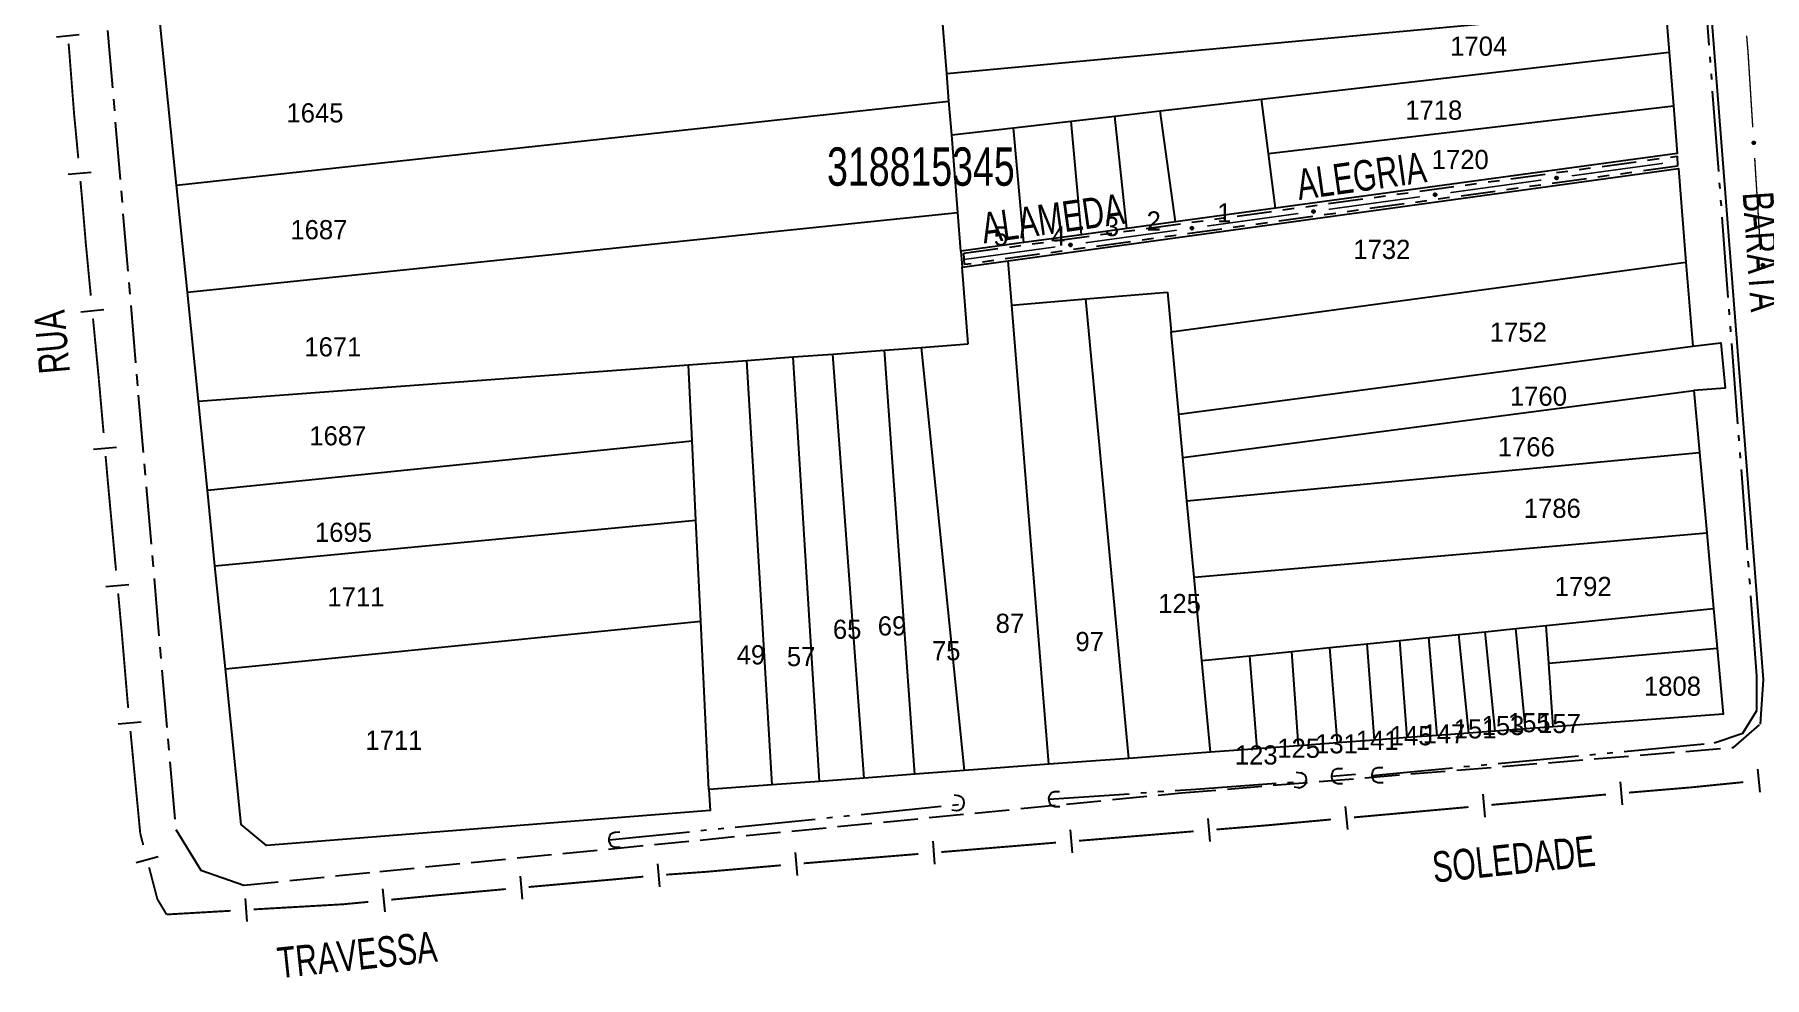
# Model space of a CAD drawing. Extents: x 201225 to 202591, y 4854937 to 4856079.
# Drawn here: x 201281.2 to 201506.8, y 4855074.8 to 4855197.8 of the extents above; entities that cross this region are included whole.
import ezdxf
from ezdxf.enums import TextEntityAlignment as Align

# ---------------------------------------------------------------- set-up
doc = ezdxf.new("R2010")
doc.units = 0
doc.header["$LTSCALE"] = 1.5
doc.header["$MEASUREMENT"] = 0
for name, pattern in [('TRACO_05', [11, 7, -1, 0.5, -1, 0.5, -1]), ('TRACO_11', [8, 3, -1, 3, -1]), ('TRACO_13', [8, 5, -1, 1, -1]), ('TRACO_25', [8, 3, -1, 1, -1, 1, -1])]:
    doc.linetypes.add(name, pattern=pattern)
for name, color, linetype in [('CD_MALHA_LOTES', 7, 'CONTINUOUS'), ('CD_TXT_QUADRA', 2, 'CONTINUOUS'), ('HD-VALAS-DRENOS', 170, 'CONTINUOUS'), ('LM-LIM-SETORES-BAIRROS', 250, 'CONTINUOUS'), ('RU-QUADRA', 210, 'CONTINUOUS'), ('SV-BUEIRO-VALA', 7, 'CONTINUOUS'), ('SV-EIXO-RUA-PAV', 20, 'CONTINUOUS'), ('SV-RUA-NAO-PAV', 7, 'CONTINUOUS'), ('SV-RUA-PAVIM', 7, 'CONTINUOUS'), ('SV-TXT-RUA-PAV', 7, 'CONTINUOUS'), ('Th_NmrPort', 7, 'CONTINUOUS')]:
    doc.layers.add(name, color=color, linetype=linetype)
doc.styles.add('ARIAL', font='ARIAL.SHX')

# ---------------------------------------------------------------- blocks, each defined once
blk = doc.blocks.new('COD120', base_point=(202325.86, 4856054.02))
at = {"layer": 'SV-BUEIRO-VALA'}
blk.add_lwpolyline([(202324.86, 4856052.62), (202324.86, 4856053.203333), (202324.86, 4856053.290833), (202324.943333, 4856053.524167), (202325.11, 4856053.786667), (202325.36, 4856053.9325), (202325.693333, 4856054.02), (202326.026667, 4856054.02), (202326.36, 4856053.9325), (202326.61, 4856053.786667), (202326.776667, 4856053.524167), (202326.86, 4856053.290833), (202326.86, 4856053.203333), (202326.86, 4856052.62)], dxfattribs=at)

msp = doc.modelspace()

# ---------------------------------------------------------------- linework, layer by layer
at = {"layer": 'CD_MALHA_LOTES', "linetype": 'Continuous', "flags": 128}
for points in [[(201400.2, 4855192.74), (201399.48, 4855201.83)], [(201400.2, 4855192.74), (201493.91, 4855201.42)], [(201493.91, 4855201.42), (201494.39, 4855195.5)], [(201299.75, 4855178.17), (201297.58, 4855199.64)], [(201441.22, 4855189.37), (201494.39, 4855195.5)], [(201494.39, 4855195.5), (201494.95, 4855188.53)], [(201400.48, 4855189.11), (201400.2, 4855192.74)], [(201299.75, 4855178.17), (201400.48, 4855189.11)], [(201400.83, 4855184.71), (201400.48, 4855189.11)], [(201422.11, 4855187.16), (201428.03, 4855187.84)], [(201428.03, 4855187.84), (201441.22, 4855189.37)], [(201430.03, 4855173.37), (201428.03, 4855187.84)], [(201442.14, 4855182.29), (201441.22, 4855189.37)], [(201442.14, 4855182.29), (201494.95, 4855188.53)], [(201494.95, 4855188.53), (201495.45, 4855182.31)], [(201400.83, 4855184.71), (201408.91, 4855185.64)], [(201408.91, 4855185.64), (201416.41, 4855186.5)], [(201410.23, 4855170.67), (201408.91, 4855185.64)], [(201416.41, 4855186.5), (201422.11, 4855187.16)], [(201417.75, 4855171.7), (201416.41, 4855186.5)], [(201423.69, 4855172.51), (201422.11, 4855187.16)], [(201401.62, 4855174.59), (201400.83, 4855184.71)], [(201443.07, 4855175.16), (201442.14, 4855182.29)], [(201495.45, 4855182.31), (201443.07, 4855175.16)], [(201408.21, 4855168.28), (201495.61, 4855180.33)], [(201495.61, 4855180.33), (201496.59, 4855168.13)], [(201301.16, 4855164.21), (201299.75, 4855178.17)], [(201301.16, 4855164.21), (201401.62, 4855174.59)], [(201402.02, 4855169.55), (201401.62, 4855174.59)], [(201443.07, 4855175.16), (201430.03, 4855173.37)], [(201417.75, 4855171.7), (201410.23, 4855170.67)], [(201423.69, 4855172.51), (201417.75, 4855171.7)], [(201430.03, 4855173.37), (201423.69, 4855172.51)], [(201410.23, 4855170.67), (201402.02, 4855169.55)], [(201402.02, 4855169.55), (201402.18, 4855167.45)], [(201402.18, 4855167.45), (201408.21, 4855168.28)], [(201402.97, 4855157.46), (201402.18, 4855167.45)], [(201408.68, 4855162.52), (201408.21, 4855168.28)], [(201429.45, 4855159.02), (201496.59, 4855168.13)], [(201496.59, 4855168.13), (201497.48, 4855157.15)], [(201302.59, 4855149.99), (201301.16, 4855164.21)], [(201408.68, 4855162.52), (201418.34, 4855163.32)], [(201413.51, 4855102.63), (201408.68, 4855162.52)], [(201418.34, 4855163.32), (201428.97, 4855164.2)], [(201423.95, 4855103.41), (201418.34, 4855163.32)], [(201428.97, 4855164.2), (201429.45, 4855159.02)], [(201430.46, 4855148.28), (201429.45, 4855159.02)], [(201374.1, 4855155.31), (201380.14, 4855155.76)], [(201380.14, 4855155.76), (201385.32, 4855156.14)], [(201383.61, 4855100.4), (201380.14, 4855155.76)], [(201385.32, 4855156.14), (201392.05, 4855156.64)], [(201389.42, 4855100.83), (201385.32, 4855156.14)], [(201392.05, 4855156.64), (201396.9, 4855157)], [(201396.03, 4855101.33), (201392.05, 4855156.64)], [(201396.9, 4855157), (201402.97, 4855157.46)], [(201402.49, 4855101.81), (201396.9, 4855157)], [(201430.46, 4855148.28), (201497.48, 4855157.15)], [(201497.48, 4855157.15), (201501.12, 4855157.61)], [(201501.12, 4855157.61), (201501.72, 4855151.7)], [(201302.59, 4855149.99), (201366.5, 4855154.74)], [(201366.5, 4855154.74), (201374.1, 4855155.31)], [(201366.98, 4855144.8), (201366.5, 4855154.74)], [(201377.43, 4855099.94), (201374.1, 4855155.31)], [(201430.98, 4855142.65), (201497.63, 4855151.39)], [(201501.72, 4855151.7), (201497.63, 4855151.39)], [(201497.63, 4855151.39), (201498.36, 4855143.29)], [(201303.76, 4855138.37), (201302.59, 4855149.99)], [(201430.98, 4855142.65), (201430.46, 4855148.28)], [(201303.76, 4855138.37), (201366.98, 4855144.8)], [(201367.47, 4855134.46), (201366.98, 4855144.8)], [(201431.51, 4855137.01), (201430.98, 4855142.65)], [(201431.51, 4855137.01), (201498.36, 4855143.29)], [(201498.36, 4855143.29), (201499.3, 4855132.82)], [(201304.75, 4855128.53), (201303.76, 4855138.37)], [(201432.44, 4855127.04), (201431.51, 4855137.01)], [(201304.75, 4855128.53), (201367.47, 4855134.46)], [(201368.11, 4855121.29), (201367.47, 4855134.46)], [(201432.44, 4855127.04), (201499.3, 4855132.82)], [(201499.3, 4855132.82), (201500.18, 4855122.97)], [(201306.11, 4855115.07), (201304.75, 4855128.53)], [(201433.46, 4855116.16), (201432.44, 4855127.04)], [(201478.34, 4855120.74), (201500.18, 4855122.97)], [(201500.18, 4855122.97), (201500.65, 4855117.79)], [(201306.11, 4855115.07), (201368.11, 4855121.29)], [(201369.17, 4855099.33), (201368.11, 4855121.29)], [(201466.99, 4855119.58), (201470.42, 4855119.93)], [(201470.42, 4855119.93), (201474.41, 4855120.34)], [(201471.71, 4855106.96), (201470.42, 4855119.93)], [(201474.41, 4855120.34), (201478.34, 4855120.74)], [(201475.65, 4855107.26), (201474.41, 4855120.34)], [(201478.69, 4855115.83), (201478.34, 4855120.74)], [(201445.18, 4855117.36), (201450.15, 4855117.86)], [(201450.15, 4855117.86), (201455, 4855118.36)], [(201451.13, 4855105.43), (201450.15, 4855117.86)], [(201455, 4855118.36), (201459.26, 4855118.79)], [(201455.99, 4855105.79), (201455, 4855118.36)], [(201459.26, 4855118.79), (201463.04, 4855119.18)], [(201460.22, 4855106.11), (201459.26, 4855118.79)], [(201463.04, 4855119.18), (201466.99, 4855119.58)], [(201464.13, 4855106.4), (201463.04, 4855119.18)], [(201468.28, 4855106.71), (201466.99, 4855119.58)], [(201478.69, 4855115.83), (201500.65, 4855117.79)], [(201500.65, 4855117.79), (201501.42, 4855109.18)], [(201433.46, 4855116.16), (201439.71, 4855116.8)], [(201434.58, 4855104.2), (201433.46, 4855116.16)], [(201439.71, 4855116.8), (201445.18, 4855117.36)], [(201440.67, 4855104.65), (201439.71, 4855116.8)], [(201446.08, 4855105.06), (201445.18, 4855117.36)], [(201479.28, 4855107.53), (201478.69, 4855115.83)], [(201308.16, 4855094.78), (201306.11, 4855115.07)], [(201501.42, 4855109.18), (201479.28, 4855107.53)], [(201464.13, 4855106.4), (201460.22, 4855106.11)], [(201468.28, 4855106.71), (201464.13, 4855106.4)], [(201471.71, 4855106.96), (201468.28, 4855106.71)], [(201475.65, 4855107.26), (201471.71, 4855106.96)], [(201479.28, 4855107.53), (201475.65, 4855107.26)], [(201434.58, 4855104.2), (201423.95, 4855103.41)], [(201440.67, 4855104.65), (201434.58, 4855104.2)], [(201446.08, 4855105.06), (201440.67, 4855104.65)], [(201451.13, 4855105.43), (201446.08, 4855105.06)], [(201455.99, 4855105.79), (201451.13, 4855105.43)], [(201460.22, 4855106.11), (201455.99, 4855105.79)], [(201402.49, 4855101.81), (201396.03, 4855101.33)], [(201413.51, 4855102.63), (201402.49, 4855101.81)], [(201423.95, 4855103.41), (201413.51, 4855102.63)], [(201377.43, 4855099.94), (201369.17, 4855099.33)], [(201383.61, 4855100.4), (201377.43, 4855099.94)], [(201389.42, 4855100.83), (201383.61, 4855100.4)], [(201396.03, 4855101.33), (201389.42, 4855100.83)], [(201369.17, 4855099.33), (201369.32, 4855096.6)], [(201369.32, 4855096.6), (201311.49, 4855092.05)], [(201311.49, 4855092.05), (201308.16, 4855094.78)]]:
    msp.add_lwpolyline(points, dxfattribs=at)
at = {"layer": 'HD-VALAS-DRENOS', "linetype": 'TRACO_05'}
for points in [[(201455.68, 4855101.19, 10.49), (201500.25, 4855105.43, 10.49), (201503.99, 4855106.69, 10.49), (201505.85, 4855109.63, 10.49), (201505.85, 4855114.15, 10.49), (201498.47, 4855211.55, 10.47), (201495.23, 4855254.39, 10.62)], [(201413.52, 4855098.07, 9.73), (201432.67, 4855099.41, 9.73), (201447.02, 4855100.43, 9.73)], [(201450.4, 4855101.07, 10.45), (201453.5, 4855101.33, 10.47)], [(201356.18, 4855092.79, 9.16), (201402.38, 4855097.45, 9.73)]]:
    msp.add_polyline3d(points, dxfattribs=at)
at = {"layer": 'LM-LIM-SETORES-BAIRROS'}
for points in [[(201287.06, 4855197.77), (201284.07, 4855197.48)], [(201288.61, 4855179.83), (201285.62, 4855179.55)], [(201290.25, 4855161.91), (201287.26, 4855161.62)], [(201291.9, 4855143.97), (201288.91, 4855143.71)], [(201293.53, 4855126.06), (201290.54, 4855125.78)], [(201295.12, 4855108.13), (201292.14, 4855107.85)], [(201505.92, 4855102.01), (201506.22, 4855099.02)], [(201488.02, 4855100.35), (201488.28, 4855097.36)], [(201452.16, 4855097.11), (201452.43, 4855094.12)], [(201470.09, 4855098.74), (201470.36, 4855095.75)], [(201434.24, 4855095.55), (201434.49, 4855092.56)], [(201398.36, 4855092.6), (201398.61, 4855089.61)], [(201416.3, 4855094.07), (201416.55, 4855091.08)], [(201297.36, 4855090.55), (201294.46, 4855089.79)], [(201380.41, 4855091.13), (201380.67, 4855088.14)], [(201362.47, 4855089.65), (201362.74, 4855086.67)], [(201326.61, 4855086.38), (201326.9, 4855083.39)], [(201344.54, 4855088.03), (201344.81, 4855085.04)], [(201308.71, 4855085.15), (201308.89, 4855082.15)]]:
    msp.add_lwpolyline(points, dxfattribs=at)
at = {"layer": 'LM-LIM-SETORES-BAIRROS', "const_width": 0.25}
for points in [[(201285.68, 4855196.47), (201285.66, 4855196.63)], [(201285.75, 4855195.63), (201285.68, 4855196.47)], [(201286.39, 4855187.36), (201285.75, 4855195.63)], [(201286.46, 4855186.66), (201286.39, 4855187.36)], [(201286.93, 4855181.68), (201286.46, 4855186.66)], [(201287.4, 4855176.65), (201287.21, 4855178.7)], [(201287.48, 4855175.71), (201287.4, 4855176.65)], [(201287.91, 4855170.54), (201287.48, 4855175.71)], [(201287.99, 4855169.73), (201287.91, 4855170.54)], [(201288.56, 4855163.76), (201287.99, 4855169.73)], [(201289.61, 4855152.86), (201288.85, 4855160.77)], [(201289.61, 4855152.81), (201289.61, 4855152.86)], [(201290.23, 4855145.84), (201289.61, 4855152.81)], [(201290.68, 4855140.67), (201290.49, 4855142.85)], [(201290.75, 4855139.86), (201290.68, 4855140.67)], [(201291.85, 4855127.91), (201290.75, 4855139.86)], [(201292.55, 4855120.36), (201292.13, 4855124.92)], [(201292.59, 4855119.94), (201292.55, 4855120.36)], [(201293.36, 4855110.81), (201292.59, 4855119.94)], [(201293.44, 4855109.98), (201293.36, 4855110.81)], [(201295.01, 4855093.62), (201293.73, 4855106.99)], [(201497.09, 4855099.61), (201489.15, 4855098.94)], [(201497.12, 4855099.61), (201497.09, 4855099.61)], [(201504.08, 4855100.31), (201497.12, 4855099.61)], [(201468.23, 4855097.06), (201453.29, 4855095.71)], [(201485.34, 4855098.62), (201471.22, 4855097.34)], [(201486.16, 4855098.69), (201485.34, 4855098.62)], [(201442.34, 4855094.71), (201441.77, 4855094.66)], [(201450.3, 4855095.44), (201442.34, 4855094.71)], [(201295.15, 4855093.07), (201295.01, 4855093.62)], [(201295.4, 4855092.11), (201295.15, 4855093.07)], [(201432.37, 4855093.89), (201417.42, 4855092.66)], [(201441.77, 4855094.66), (201435.36, 4855094.13)], [(201396.49, 4855090.94), (201381.54, 4855089.72)], [(201414.43, 4855092.42), (201399.48, 4855091.19)], [(201297.24, 4855085.05), (201296.16, 4855089.2)], [(201360.61, 4855087.98), (201356.63, 4855087.61)], [(201368.93, 4855088.62), (201363.6, 4855088.24)], [(201369.59, 4855088.68), (201368.93, 4855088.62)], [(201378.55, 4855089.46), (201369.59, 4855088.68)], [(201342.69, 4855086.36), (201334.72, 4855085.64)], [(201355.94, 4855087.55), (201345.67, 4855086.63)], [(201356.63, 4855087.61), (201355.94, 4855087.55)], [(201297.61, 4855084.44), (201297.24, 4855085.05)], [(201298.44, 4855083.05), (201297.61, 4855084.44)], [(201306.8, 4855083.53), (201298.82, 4855083.07)], [(201321.49, 4855084.38), (201309.8, 4855083.71)], [(201321.78, 4855084.41), (201321.49, 4855084.38)], [(201324.76, 4855084.69), (201321.78, 4855084.41)], [(201334.15, 4855085.59), (201327.75, 4855084.98)], [(201334.72, 4855085.64), (201334.15, 4855085.59)], [(201298.82, 4855083.07), (201298.44, 4855083.05)]]:
    msp.add_lwpolyline(points, dxfattribs=at)
at = {"layer": 'RU-QUADRA', "linetype": 'Continuous', "flags": 128}
msp.add_lwpolyline([(201493.91, 4855201.42), (201494.39, 4855195.5), (201494.95, 4855188.53), (201495.45, 4855182.31), (201443.07, 4855175.16), (201430.03, 4855173.37), (201423.69, 4855172.51), (201417.75, 4855171.7), (201410.23, 4855170.67), (201402.02, 4855169.55), (201402.18, 4855167.45), (201408.21, 4855168.28), (201495.61, 4855180.33), (201496.59, 4855168.13), (201497.48, 4855157.15), (201501.12, 4855157.61), (201501.72, 4855151.7), (201497.63, 4855151.39), (201498.36, 4855143.29), (201499.3, 4855132.82), (201500.18, 4855122.97), (201500.65, 4855117.79), (201501.42, 4855109.18), (201479.28, 4855107.53), (201475.65, 4855107.26), (201471.71, 4855106.96), (201468.28, 4855106.71), (201464.13, 4855106.4), (201460.22, 4855106.11), (201455.99, 4855105.79), (201451.13, 4855105.43), (201446.08, 4855105.06), (201440.67, 4855104.65), (201434.58, 4855104.2), (201423.95, 4855103.41), (201413.51, 4855102.63), (201402.49, 4855101.81), (201396.03, 4855101.33), (201389.42, 4855100.83), (201383.61, 4855100.4), (201377.43, 4855099.94), (201369.17, 4855099.33), (201369.32, 4855096.6), (201311.49, 4855092.05), (201308.16, 4855094.78), (201306.11, 4855115.07), (201304.75, 4855128.53), (201303.76, 4855138.37), (201302.59, 4855149.99), (201301.16, 4855164.21), (201299.75, 4855178.17), (201297.58, 4855199.64)], dxfattribs=at)
at = {"layer": 'SV-EIXO-RUA-PAV', "const_width": 0.18}
for points in [[(201504.5, 4855197.66), (201504.67, 4855195.67)], [(201504.67, 4855195.67), (201504.68, 4855195.54)], [(201504.68, 4855195.54), (201505.3, 4855185.69)], [(201481.7, 4855179.38), (201493.59, 4855181.01)], [(201505.55, 4855181.7), (201506.24, 4855170.72)], [(201465.85, 4855177.19), (201477.74, 4855178.83)], [(201450, 4855175.01), (201461.89, 4855176.65)], [(201434.15, 4855172.83), (201446.04, 4855174.47)], [(201418.3, 4855170.65), (201430.19, 4855172.29)], [(201402.45, 4855168.47), (201414.34, 4855170.11)], [(201506.24, 4855170.72), (201506.3, 4855169.77)], [(201506.3, 4855169.77), (201506.31, 4855169.72)]]:
    msp.add_lwpolyline(points, dxfattribs=at)
at = {"layer": 'SV-EIXO-RUA-PAV'}
for points in [[(201505.53, 4855183.84), (201505.56, 4855183.81), (201505.59, 4855183.78), (201505.6, 4855183.74), (201505.6, 4855183.71), (201505.6, 4855183.67), (201505.59, 4855183.64), (201505.58, 4855183.6), (201505.55, 4855183.56), (201505.51, 4855183.54), (201505.47, 4855183.52), (201505.44, 4855183.52), (201505.4, 4855183.52), (201505.37, 4855183.53), (201505.33, 4855183.55), (201505.29, 4855183.58), (201505.27, 4855183.62), (201505.26, 4855183.65), (201505.25, 4855183.69), (201505.25, 4855183.72), (201505.26, 4855183.76), (201505.28, 4855183.79), (201505.31, 4855183.83), (201505.35, 4855183.86), (201505.38, 4855183.87), (201505.42, 4855183.87), (201505.45, 4855183.87), (201505.49, 4855183.86), (201505.53, 4855183.84)], [(201479.56, 4855179.19), (201479.59, 4855179.23), (201479.63, 4855179.26), (201479.66, 4855179.28), (201479.69, 4855179.28), (201479.73, 4855179.28), (201479.77, 4855179.28), (201479.8, 4855179.26), (201479.84, 4855179.23), (201479.87, 4855179.2), (201479.89, 4855179.16), (201479.89, 4855179.13), (201479.9, 4855179.1), (201479.89, 4855179.06), (201479.87, 4855179.02), (201479.84, 4855178.98), (201479.81, 4855178.95), (201479.78, 4855178.94), (201479.74, 4855178.93), (201479.71, 4855178.93), (201479.67, 4855178.94), (201479.63, 4855178.95), (201479.59, 4855178.98), (201479.57, 4855179.01), (201479.55, 4855179.05), (201479.54, 4855179.08), (201479.54, 4855179.12), (201479.55, 4855179.15), (201479.56, 4855179.19)], [(201463.71, 4855177.01), (201463.74, 4855177.05), (201463.78, 4855177.08), (201463.81, 4855177.09), (201463.84, 4855177.1), (201463.88, 4855177.1), (201463.91, 4855177.1), (201463.95, 4855177.08), (201463.99, 4855177.05), (201464.02, 4855177.02), (201464.04, 4855176.98), (201464.04, 4855176.95), (201464.05, 4855176.91), (201464.04, 4855176.88), (201464.02, 4855176.84), (201463.99, 4855176.8), (201463.96, 4855176.77), (201463.93, 4855176.76), (201463.89, 4855176.75), (201463.86, 4855176.75), (201463.82, 4855176.75), (201463.78, 4855176.77), (201463.74, 4855176.8), (201463.72, 4855176.83), (201463.7, 4855176.87), (201463.69, 4855176.9), (201463.69, 4855176.94), (201463.7, 4855176.97), (201463.71, 4855177.01)], [(201447.86, 4855174.83), (201447.89, 4855174.87), (201447.93, 4855174.9), (201447.96, 4855174.91), (201447.99, 4855174.92), (201448.03, 4855174.92), (201448.06, 4855174.91), (201448.1, 4855174.9), (201448.14, 4855174.87), (201448.17, 4855174.83), (201448.19, 4855174.8), (201448.19, 4855174.77), (201448.19, 4855174.73), (201448.19, 4855174.7), (201448.17, 4855174.66), (201448.14, 4855174.62), (201448.11, 4855174.59), (201448.08, 4855174.58), (201448.04, 4855174.57), (201448, 4855174.57), (201447.97, 4855174.57), (201447.93, 4855174.59), (201447.89, 4855174.62), (201447.86, 4855174.65), (201447.85, 4855174.68), (201447.84, 4855174.72), (201447.84, 4855174.75), (201447.85, 4855174.79), (201447.86, 4855174.83)], [(201432.01, 4855172.65), (201432.04, 4855172.69), (201432.07, 4855172.72), (201432.11, 4855172.73), (201432.14, 4855172.74), (201432.18, 4855172.74), (201432.21, 4855172.73), (201432.25, 4855172.72), (201432.29, 4855172.69), (201432.32, 4855172.65), (201432.34, 4855172.62), (201432.34, 4855172.59), (201432.34, 4855172.55), (201432.34, 4855172.51), (201432.32, 4855172.48), (201432.29, 4855172.44), (201432.26, 4855172.41), (201432.23, 4855172.4), (201432.19, 4855172.39), (201432.15, 4855172.39), (201432.12, 4855172.39), (201432.08, 4855172.41), (201432.04, 4855172.44), (201432.01, 4855172.47), (201432, 4855172.5), (201431.99, 4855172.54), (201431.99, 4855172.57), (201431.99, 4855172.61), (201432.01, 4855172.65)], [(201416.16, 4855170.47), (201416.19, 4855170.51), (201416.22, 4855170.54), (201416.26, 4855170.55), (201416.29, 4855170.56), (201416.33, 4855170.56), (201416.36, 4855170.55), (201416.4, 4855170.54), (201416.44, 4855170.51), (201416.47, 4855170.47), (201416.48, 4855170.44), (201416.49, 4855170.41), (201416.49, 4855170.37), (201416.49, 4855170.33), (201416.47, 4855170.29), (201416.44, 4855170.26), (201416.41, 4855170.23), (201416.37, 4855170.21), (201416.34, 4855170.21), (201416.3, 4855170.21), (201416.27, 4855170.21), (201416.23, 4855170.23), (201416.19, 4855170.26), (201416.16, 4855170.29), (201416.15, 4855170.32), (201416.14, 4855170.36), (201416.14, 4855170.39), (201416.14, 4855170.43), (201416.16, 4855170.47)], [(201506.7, 4855167.9), (201506.74, 4855167.88), (201506.77, 4855167.84), (201506.79, 4855167.81), (201506.8, 4855167.78), (201506.8, 4855167.74), (201506.79, 4855167.7), (201506.78, 4855167.67), (201506.75, 4855167.63), (201506.72, 4855167.6), (201506.68, 4855167.58), (201506.65, 4855167.57), (201506.61, 4855167.57), (201506.58, 4855167.58), (201506.54, 4855167.59), (201506.5, 4855167.62), (201506.47, 4855167.65), (201506.46, 4855167.69), (201506.45, 4855167.72), (201506.44, 4855167.76), (201506.45, 4855167.79), (201506.47, 4855167.83), (201506.49, 4855167.87), (201506.53, 4855167.9), (201506.56, 4855167.91), (201506.59, 4855167.92), (201506.63, 4855167.93), (201506.67, 4855167.92), (201506.7, 4855167.9)]]:
    msp.add_lwpolyline(points, close=True, dxfattribs=at)
for points in [[(201505.25, 4855183.72), (201505.27, 4855183.62)], [(201505.26, 4855183.76), (201505.29, 4855183.58)], [(201505.26, 4855183.73), (201505.28, 4855183.6)], [(201505.27, 4855183.77), (201505.31, 4855183.57)], [(201505.28, 4855183.79), (201505.33, 4855183.55)], [(201505.3, 4855183.81), (201505.35, 4855183.54)], [(201505.31, 4855183.83), (201505.37, 4855183.53)], [(201505.33, 4855183.84), (201505.38, 4855183.53)], [(201505.35, 4855183.86), (201505.4, 4855183.52)], [(201505.36, 4855183.86), (201505.42, 4855183.52)], [(201505.38, 4855183.87), (201505.44, 4855183.52)], [(201505.4, 4855183.87), (201505.45, 4855183.52)], [(201505.42, 4855183.87), (201505.47, 4855183.52)], [(201505.44, 4855183.87), (201505.49, 4855183.54)], [(201505.45, 4855183.87), (201505.51, 4855183.54)], [(201505.47, 4855183.86), (201505.53, 4855183.55)], [(201505.49, 4855183.86), (201505.55, 4855183.56)], [(201505.51, 4855183.85), (201505.56, 4855183.58)], [(201505.53, 4855183.84), (201505.58, 4855183.6)], [(201505.55, 4855183.83), (201505.59, 4855183.63)], [(201505.56, 4855183.81), (201505.59, 4855183.64)], [(201505.58, 4855183.79), (201505.6, 4855183.66)], [(201505.59, 4855183.78), (201505.6, 4855183.67)], [(201479.54, 4855179.12), (201479.87, 4855179.2)], [(201479.54, 4855179.08), (201479.89, 4855179.16)], [(201479.55, 4855179.15), (201479.84, 4855179.23)], [(201479.55, 4855179.14), (201479.85, 4855179.21)], [(201479.55, 4855179.1), (201479.87, 4855179.18)], [(201479.55, 4855179.06), (201479.89, 4855179.14)], [(201479.55, 4855179.05), (201479.89, 4855179.13)], [(201479.56, 4855179.19), (201479.8, 4855179.26)], [(201479.56, 4855179.17), (201479.82, 4855179.24)], [(201479.56, 4855179.03), (201479.89, 4855179.11)], [(201479.57, 4855179.01), (201479.9, 4855179.1)], [(201479.58, 4855179.21), (201479.78, 4855179.27)], [(201479.58, 4855179), (201479.89, 4855179.08)], [(201479.59, 4855179.23), (201479.77, 4855179.28)], [(201479.59, 4855178.98), (201479.89, 4855179.06)], [(201479.61, 4855179.25), (201479.74, 4855179.28)], [(201479.62, 4855178.97), (201479.88, 4855179.04)], [(201479.63, 4855179.26), (201479.73, 4855179.28)], [(201479.63, 4855178.95), (201479.87, 4855179.02)], [(201479.66, 4855178.95), (201479.85, 4855179)], [(201479.67, 4855178.94), (201479.84, 4855178.98)], [(201479.69, 4855178.93), (201479.82, 4855178.97)], [(201479.71, 4855178.93), (201479.81, 4855178.95)], [(201463.69, 4855176.94), (201464.02, 4855177.02)], [(201463.69, 4855176.9), (201464.04, 4855176.98)], [(201463.7, 4855176.97), (201463.99, 4855177.05)], [(201463.7, 4855176.95), (201464, 4855177.03)], [(201463.7, 4855176.92), (201464.02, 4855177)], [(201463.7, 4855176.88), (201464.04, 4855176.96)], [(201463.7, 4855176.87), (201464.04, 4855176.95)], [(201463.71, 4855177.01), (201463.95, 4855177.08)], [(201463.71, 4855176.99), (201463.97, 4855177.06)], [(201463.71, 4855176.85), (201464.04, 4855176.93)], [(201463.72, 4855176.83), (201464.05, 4855176.91)], [(201463.73, 4855177.03), (201463.93, 4855177.09)], [(201463.73, 4855176.82), (201464.04, 4855176.89)], [(201463.74, 4855177.05), (201463.91, 4855177.1)], [(201463.74, 4855176.8), (201464.04, 4855176.88)], [(201463.76, 4855177.07), (201463.89, 4855177.1)], [(201463.77, 4855176.79), (201464.03, 4855176.86)], [(201463.78, 4855177.08), (201463.88, 4855177.1)], [(201463.78, 4855176.77), (201464.02, 4855176.84)], [(201463.81, 4855176.77), (201464, 4855176.82)], [(201463.82, 4855176.75), (201463.99, 4855176.8)], [(201463.84, 4855176.75), (201463.97, 4855176.78)], [(201463.86, 4855176.75), (201463.96, 4855176.77)], [(201447.84, 4855174.75), (201448.17, 4855174.83)], [(201447.84, 4855174.72), (201448.19, 4855174.8)], [(201447.85, 4855174.79), (201448.14, 4855174.87)], [(201447.85, 4855174.77), (201448.15, 4855174.85)], [(201447.85, 4855174.74), (201448.17, 4855174.82)], [(201447.85, 4855174.7), (201448.19, 4855174.78)], [(201447.85, 4855174.68), (201448.19, 4855174.77)], [(201447.86, 4855174.83), (201448.1, 4855174.9)], [(201447.86, 4855174.81), (201448.12, 4855174.88)], [(201447.86, 4855174.67), (201448.19, 4855174.75)], [(201447.86, 4855174.65), (201448.19, 4855174.73)], [(201447.88, 4855174.85), (201448.08, 4855174.91)], [(201447.88, 4855174.63), (201448.19, 4855174.71)], [(201447.89, 4855174.87), (201448.06, 4855174.91)], [(201447.89, 4855174.62), (201448.19, 4855174.7)], [(201447.91, 4855174.89), (201448.04, 4855174.92)], [(201447.91, 4855174.61), (201448.18, 4855174.68)], [(201447.93, 4855174.9), (201448.03, 4855174.92)], [(201447.93, 4855174.59), (201448.17, 4855174.66)], [(201447.96, 4855174.58), (201448.15, 4855174.64)], [(201447.97, 4855174.57), (201448.14, 4855174.62)], [(201447.99, 4855174.57), (201448.12, 4855174.6)], [(201448, 4855174.57), (201448.11, 4855174.59)], [(201431.99, 4855172.61), (201432.29, 4855172.69)], [(201431.99, 4855172.57), (201432.32, 4855172.65)], [(201431.99, 4855172.54), (201432.34, 4855172.62)], [(201432, 4855172.63), (201432.27, 4855172.7)], [(201432, 4855172.59), (201432.3, 4855172.67)], [(201432, 4855172.56), (201432.32, 4855172.64)], [(201432, 4855172.52), (201432.34, 4855172.6)], [(201432, 4855172.5), (201432.34, 4855172.59)], [(201432.01, 4855172.65), (201432.25, 4855172.72)], [(201432.01, 4855172.49), (201432.34, 4855172.57)], [(201432.01, 4855172.47), (201432.34, 4855172.55)], [(201432.03, 4855172.67), (201432.23, 4855172.72)], [(201432.03, 4855172.45), (201432.34, 4855172.53)], [(201432.04, 4855172.69), (201432.21, 4855172.73)], [(201432.04, 4855172.44), (201432.34, 4855172.51)], [(201432.06, 4855172.7), (201432.19, 4855172.73)], [(201432.06, 4855172.43), (201432.33, 4855172.49)], [(201432.07, 4855172.72), (201432.18, 4855172.74)], [(201432.08, 4855172.41), (201432.32, 4855172.48)], [(201432.1, 4855172.4), (201432.3, 4855172.45)], [(201432.12, 4855172.39), (201432.29, 4855172.44)], [(201432.14, 4855172.39), (201432.27, 4855172.42)], [(201432.15, 4855172.39), (201432.26, 4855172.41)], [(201416.14, 4855170.43), (201416.44, 4855170.51)], [(201416.14, 4855170.39), (201416.47, 4855170.47)], [(201416.14, 4855170.38), (201416.47, 4855170.46)], [(201416.14, 4855170.36), (201416.48, 4855170.44)], [(201416.15, 4855170.45), (201416.42, 4855170.52)], [(201416.15, 4855170.41), (201416.45, 4855170.49)], [(201416.15, 4855170.34), (201416.49, 4855170.42)], [(201416.15, 4855170.32), (201416.49, 4855170.41)], [(201416.16, 4855170.47), (201416.4, 4855170.54)], [(201416.16, 4855170.31), (201416.49, 4855170.39)], [(201416.16, 4855170.29), (201416.49, 4855170.37)], [(201416.18, 4855170.49), (201416.37, 4855170.54)], [(201416.18, 4855170.27), (201416.49, 4855170.35)], [(201416.19, 4855170.51), (201416.36, 4855170.55)], [(201416.19, 4855170.26), (201416.49, 4855170.33)], [(201416.21, 4855170.52), (201416.34, 4855170.55)], [(201416.21, 4855170.24), (201416.48, 4855170.31)], [(201416.22, 4855170.54), (201416.33, 4855170.56)], [(201416.23, 4855170.23), (201416.47, 4855170.29)], [(201416.25, 4855170.22), (201416.45, 4855170.27)], [(201416.27, 4855170.21), (201416.44, 4855170.26)], [(201416.29, 4855170.21), (201416.42, 4855170.24)], [(201416.3, 4855170.21), (201416.41, 4855170.23)], [(201506.44, 4855167.76), (201506.47, 4855167.65)], [(201506.45, 4855167.79), (201506.5, 4855167.62)], [(201506.45, 4855167.77), (201506.48, 4855167.64)], [(201506.46, 4855167.81), (201506.52, 4855167.61)], [(201506.47, 4855167.83), (201506.54, 4855167.59)], [(201506.48, 4855167.85), (201506.56, 4855167.59)], [(201506.49, 4855167.87), (201506.58, 4855167.58)], [(201506.51, 4855167.88), (201506.59, 4855167.58)], [(201506.53, 4855167.9), (201506.61, 4855167.57)], [(201506.54, 4855167.9), (201506.63, 4855167.57)], [(201506.56, 4855167.91), (201506.65, 4855167.57)], [(201506.58, 4855167.92), (201506.66, 4855167.58)], [(201506.59, 4855167.92), (201506.68, 4855167.58)], [(201506.61, 4855167.92), (201506.7, 4855167.6)], [(201506.63, 4855167.93), (201506.72, 4855167.6)], [(201506.65, 4855167.92), (201506.73, 4855167.62)], [(201506.67, 4855167.92), (201506.75, 4855167.63)], [(201506.68, 4855167.91), (201506.76, 4855167.65)], [(201506.7, 4855167.9), (201506.78, 4855167.67)], [(201506.73, 4855167.89), (201506.78, 4855167.69)], [(201506.74, 4855167.88), (201506.79, 4855167.7)], [(201506.76, 4855167.86), (201506.79, 4855167.73)], [(201506.77, 4855167.84), (201506.8, 4855167.74)]]:
    msp.add_lwpolyline(points, dxfattribs=at)
at = {"layer": 'SV-RUA-NAO-PAV', "linetype": 'TRACO_13'}
msp.add_polyline3d([(201288.12, 4855267.77, 6.77), (201285.48, 4855261.65, 6.78), (201285.74, 4855258.13, 6.78), (201294.74, 4855150.79, 6.78), (201299.63, 4855094.13, 7.62), (201302.89, 4855088.81, 7.62), (201308.53, 4855086.87, 7.62)], dxfattribs=at)
at = {"layer": 'SV-RUA-NAO-PAV', "linetype": 'TRACO_25'}
msp.add_polyline3d([(201495.49, 4855180.64, 11), (201402.49, 4855167.8, 11), (201402.41, 4855169.28, 11), (201495.45, 4855181.95, 11)], close=True, dxfattribs=at)
at = {"layer": 'SV-RUA-PAVIM', "linetype": 'Continuous'}
msp.add_polyline3d([(201506.29, 4855107.87, 11.02), (201506.71, 4855113.71, 11), (201493.46, 4855283.43, 11.42), (201491.86, 4855286.29, 11.42), (201488.08, 4855287.01, 11.42), (201386.48, 4855277.26, 10.54), (201315.31, 4855270.67, 6.88), (201291.51, 4855268.22, 6.88), (201288.12, 4855267.77, 6.88)], dxfattribs=at)
at = {"layer": 'SV-RUA-PAVIM', "linetype": 'TRACO_11'}
msp.add_polyline3d([(201308.53, 4855086.87, 7.62), (201326.24, 4855088.66, 8.34), (201430.81, 4855098.91, 10.33), (201502.79, 4855104.83, 11.02), (201506.29, 4855107.87, 11.02)], dxfattribs=at)

# ---------------------------------------------------------------- block references
at = {"layer": 'SV-BUEIRO-VALA'}
for p, rotation in [((201447.02, 4855100.43, 10.62), 262), ((201450.4, 4855101.07, 10.62), 91), ((201455.68, 4855101.19, 10.62), 91), ((201402.38, 4855097.45, 10.62), 262), ((201413.52, 4855098.07, 10.62), 91), ((201356.18, 4855092.79, 10.62), 91)]:
    msp.add_blockref('COD120', p, dxfattribs=dict(at, rotation=rotation))

# ---------------------------------------------------------------- texts
at = {"layer": 'CD_TXT_QUADRA', "style": 'ARIAL', "width": 0.7}
msp.add_text('318815345', height=5, dxfattribs=at).set_placement((201384.58, 4855178.09))
at = {"layer": 'SV-TXT-RUA-PAV', "style": 'ARIAL', "width": 0.7}
for s, rotation, p in [('ALEGRIA', 8, (201446.13, 4855176.22)), ('ALAMEDA', 8, (201405.02, 4855170.55)), ('BARATA', 274, (201503.97, 4855177.16)), ('RUA', 95, (201285.84, 4855153.76)), ('SOLEDADE', 6, (201463.74, 4855087.19)), ('TRAVESSA', 6, (201313.12, 4855074.73))]:
    msp.add_text(s, height=4, rotation=rotation, dxfattribs=at).set_placement(p)
at = {"layer": 'Th_NmrPort', "color": 1}
for s, p in [('1704', (201465.84, 4855196.29)), ('1645', (201314.08, 4855187.6)), ('1718', (201459.98, 4855187.95)), ('1720', (201463.43, 4855181.51)), ('3', (201420.8, 4855172.77)), ('2', (201426.25, 4855173.5)), ('1', (201435.45, 4855174.55)), ('1687', (201314.59, 4855172.36)), ('5', (201406.32, 4855171.53)), ('4', (201413.81, 4855171.53)), ('1732', (201453.21, 4855169.79)), ('1752', (201471.01, 4855159)), ('1671', (201316.41, 4855157.08)), ('1760', (201473.63, 4855150.64)), ('1687', (201317.06, 4855145.48)), ('1766', (201472.05, 4855144.04)), ('1786', (201475.44, 4855136.02)), ('1695', (201317.79, 4855132.89)), ('1792', (201479.46, 4855125.83)), ('1711', (201319.42, 4855124.47)), ('125', (201427.76, 4855123.6)), ('69', (201391.19, 4855120.68)), ('87', (201406.56, 4855121.02)), ('65', (201385.34, 4855120.24)), ('97', (201416.97, 4855118.65)), ('49', (201372.79, 4855116.91)), ('57', (201379.34, 4855116.69)), ('75', (201398.26, 4855117.45)), ('1808', (201491.11, 4855112.82)), ('151', (201466.3, 4855107.26)), ('153', (201469.94, 4855107.7)), ('155', (201473.36, 4855108.06)), ('157', (201477.31, 4855107.96)), ('1711', (201324.37, 4855105.77)), ('131', (201448.23, 4855105.31)), ('141', (201453.53, 4855105.77)), ('145', (201457.96, 4855106.36)), ('147', (201462.25, 4855106.61)), ('123', (201437.76, 4855103.85)), ('125', (201443.29, 4855104.73))]:
    msp.add_text(s, height=2.5, dxfattribs=at).set_placement(p, align=Align.MIDDLE_LEFT)

doc.saveas('drawing.dxf')
